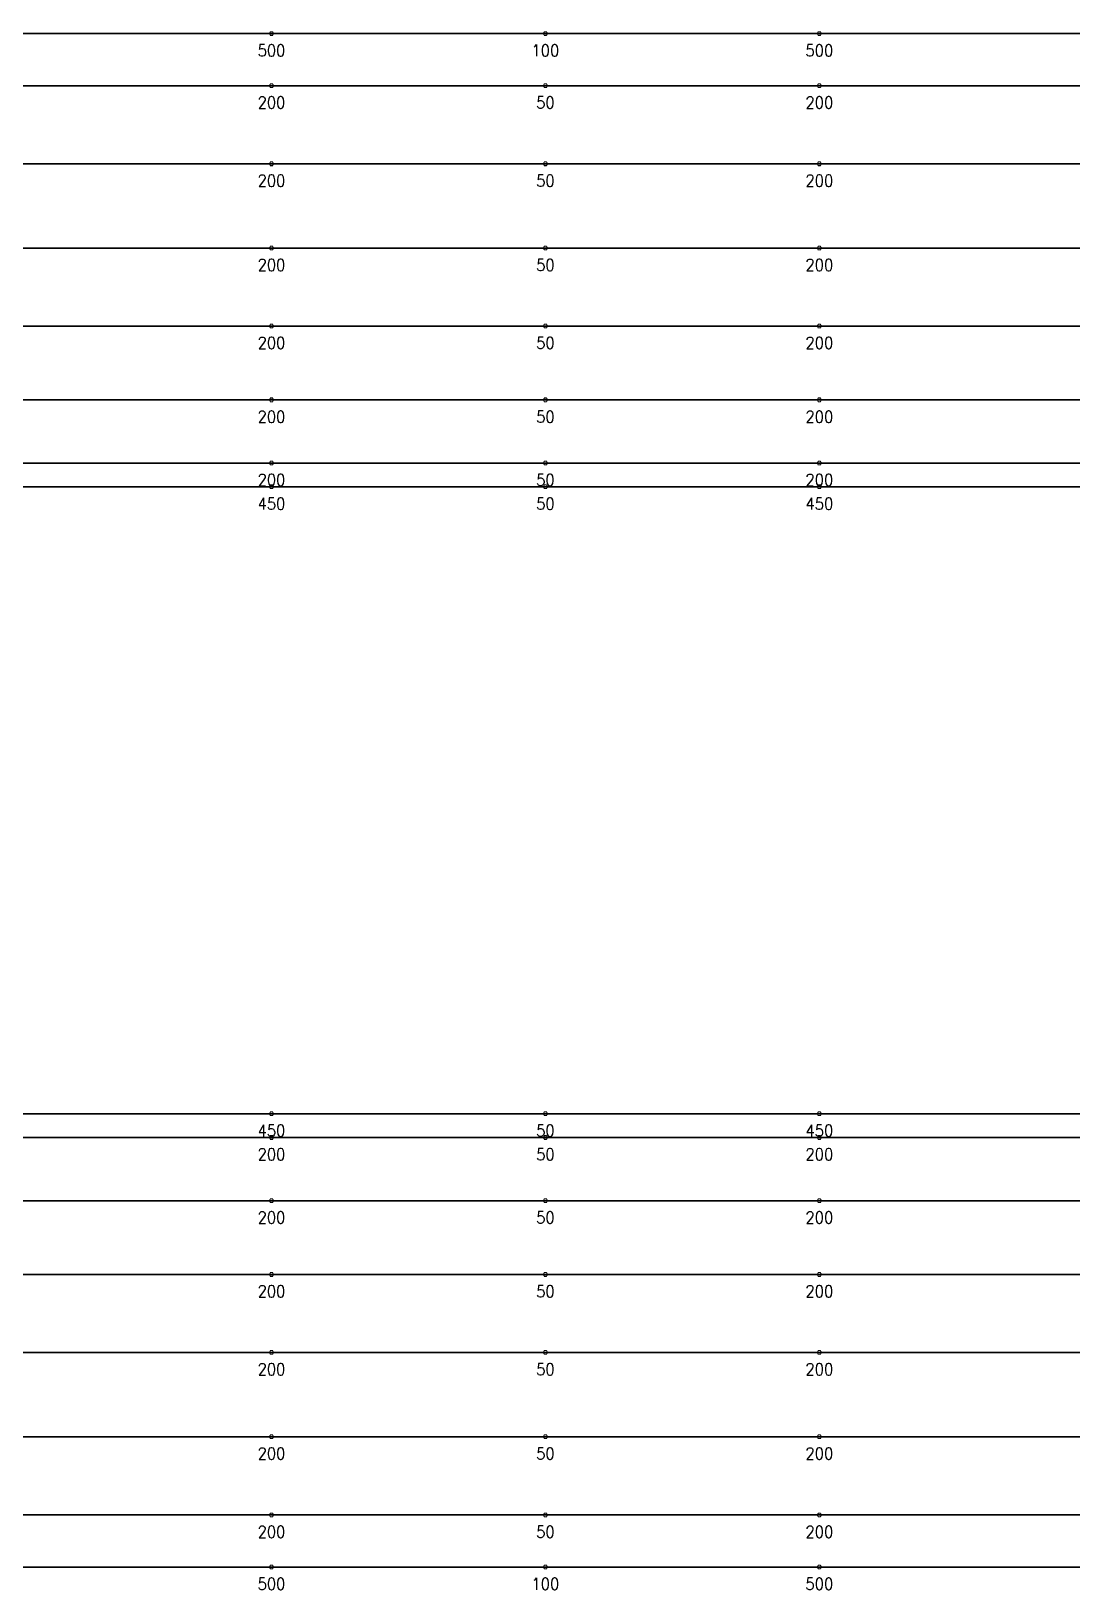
# Model space of a CAD drawing. Header units: millimetres. Extents: x 125183 to 591045, y -24154 to 44743.
# Drawn here: x 408888 to 428643, y 8715 to 38297 of the extents above; entities that cross this region are included whole.
import ezdxf

# ---------------------------------------------------------------- set-up
doc = ezdxf.new("R2010")
doc.units = ezdxf.units.MM
doc.layers.add('Current_plane_Column', color=7, linetype='Continuous', true_color=0x4b00ff)
doc.layers.add('NDC_S-TENDON', color=6, linetype='Continuous', lineweight=35)
doc.layers.add('NDC_S_ANNO', color=7, linetype='Continuous', lineweight=20)
doc.styles.get("Standard").update_dxf_attribs({"font": 'arial.ttf'})

# ---------------------------------------------------------------- blocks, each defined once
blk = doc.blocks.new('TDX')
at = {"layer": 'NDC_S-TENDON', "linetype": 'Continuous'}
for points, elevation in [([(30890, 28753, 20, 20, 0), (30870, 28787, 20, 20, 0), (30830, 28787, 20, 20, 0), (30810, 28753, 20, 20, 0), (30830, 28718, 20, 20, 0), (30870, 28718, 20, 20, 0)], 2900), ([(30890, 28753, 20, 20, 0), (30870, 28787, 20, 20, 0), (30830, 28787, 20, 20, 0), (30810, 28753, 20, 20, 0), (30830, 28718, 20, 20, 0), (30870, 28718, 20, 20, 0)], 2900), ([(30890, 28753, 20, 20, 0), (30870, 28787, 20, 20, 0), (30830, 28787, 20, 20, 0), (30810, 28753, 20, 20, 0), (30830, 28718, 20, 20, 0), (30870, 28718, 20, 20, 0)], 2900), ([(30890, 28753, 20, 20, 0), (30870, 28787, 20, 20, 0), (30830, 28787, 20, 20, 0), (30810, 28753, 20, 20, 0), (30830, 28718, 20, 20, 0), (30870, 28718, 20, 20, 0)], 2900), ([(36090, 28753, 20, 20, 0), (36070, 28787, 20, 20, 0), (36030, 28787, 20, 20, 0), (36010, 28753, 20, 20, 0), (36030, 28718, 20, 20, 0), (36070, 28718, 20, 20, 0)], 2500), ([(36090, 28753, 20, 20, 0), (36070, 28787, 20, 20, 0), (36030, 28787, 20, 20, 0), (36010, 28753, 20, 20, 0), (36030, 28718, 20, 20, 0), (36070, 28718, 20, 20, 0)], 2500), ([(41290, 28753, 20, 20, 0), (41270, 28787, 20, 20, 0), (41230, 28787, 20, 20, 0), (41210, 28753, 20, 20, 0), (41230, 28718, 20, 20, 0), (41270, 28718, 20, 20, 0)], 2900), ([(41290, 28753, 20, 20, 0), (41270, 28787, 20, 20, 0), (41230, 28787, 20, 20, 0), (41210, 28753, 20, 20, 0), (41230, 28718, 20, 20, 0), (41270, 28718, 20, 20, 0)], 2900), ([(41290, 28753, 20, 20, 0), (41270, 28787, 20, 20, 0), (41230, 28787, 20, 20, 0), (41210, 28753, 20, 20, 0), (41230, 28718, 20, 20, 0), (41270, 28718, 20, 20, 0)], 2900), ([(41290, 28753, 20, 20, 0), (41270, 28787, 20, 20, 0), (41230, 28787, 20, 20, 0), (41210, 28753, 20, 20, 0), (41230, 28718, 20, 20, 0), (41270, 28718, 20, 20, 0)], 2900), ([(30890, 27762, 20, 20, 0), (30870, 27797, 20, 20, 0), (30830, 27797, 20, 20, 0), (30810, 27762, 20, 20, 0), (30830, 27728, 20, 20, 0), (30870, 27728, 20, 20, 0)], 2950), ([(30890, 27762, 20, 20, 0), (30870, 27797, 20, 20, 0), (30830, 27797, 20, 20, 0), (30810, 27762, 20, 20, 0), (30830, 27728, 20, 20, 0), (30870, 27728, 20, 20, 0)], 2950), ([(30890, 27762, 20, 20, 0), (30870, 27797, 20, 20, 0), (30830, 27797, 20, 20, 0), (30810, 27762, 20, 20, 0), (30830, 27728, 20, 20, 0), (30870, 27728, 20, 20, 0)], 2950), ([(30890, 27762, 20, 20, 0), (30870, 27797, 20, 20, 0), (30830, 27797, 20, 20, 0), (30810, 27762, 20, 20, 0), (30830, 27728, 20, 20, 0), (30870, 27728, 20, 20, 0)], 2950), ([(36090, 27762, 20, 20, 0), (36070, 27797, 20, 20, 0), (36030, 27797, 20, 20, 0), (36010, 27762, 20, 20, 0), (36030, 27728, 20, 20, 0), (36070, 27728, 20, 20, 0)], 2800), ([(36090, 27762, 20, 20, 0), (36070, 27797, 20, 20, 0), (36030, 27797, 20, 20, 0), (36010, 27762, 20, 20, 0), (36030, 27728, 20, 20, 0), (36070, 27728, 20, 20, 0)], 2800), ([(41290, 27762, 20, 20, 0), (41270, 27797, 20, 20, 0), (41230, 27797, 20, 20, 0), (41210, 27762, 20, 20, 0), (41230, 27728, 20, 20, 0), (41270, 27728, 20, 20, 0)], 2950), ([(41290, 27762, 20, 20, 0), (41270, 27797, 20, 20, 0), (41230, 27797, 20, 20, 0), (41210, 27762, 20, 20, 0), (41230, 27728, 20, 20, 0), (41270, 27728, 20, 20, 0)], 2950), ([(41290, 27762, 20, 20, 0), (41270, 27797, 20, 20, 0), (41230, 27797, 20, 20, 0), (41210, 27762, 20, 20, 0), (41230, 27728, 20, 20, 0), (41270, 27728, 20, 20, 0)], 2950), ([(41290, 27762, 20, 20, 0), (41270, 27797, 20, 20, 0), (41230, 27797, 20, 20, 0), (41210, 27762, 20, 20, 0), (41230, 27728, 20, 20, 0), (41270, 27728, 20, 20, 0)], 2950), ([(30890, 26280, 20, 20, 0), (30870, 26315, 20, 20, 0), (30830, 26315, 20, 20, 0), (30810, 26280, 20, 20, 0), (30830, 26245, 20, 20, 0), (30870, 26245, 20, 20, 0)], 2950), ([(30890, 26280, 20, 20, 0), (30870, 26315, 20, 20, 0), (30830, 26315, 20, 20, 0), (30810, 26280, 20, 20, 0), (30830, 26245, 20, 20, 0), (30870, 26245, 20, 20, 0)], 2950), ([(30890, 26280, 20, 20, 0), (30870, 26315, 20, 20, 0), (30830, 26315, 20, 20, 0), (30810, 26280, 20, 20, 0), (30830, 26245, 20, 20, 0), (30870, 26245, 20, 20, 0)], 2950), ([(30890, 26280, 20, 20, 0), (30870, 26315, 20, 20, 0), (30830, 26315, 20, 20, 0), (30810, 26280, 20, 20, 0), (30830, 26245, 20, 20, 0), (30870, 26245, 20, 20, 0)], 2950), ([(36090, 26280, 20, 20, 0), (36070, 26315, 20, 20, 0), (36030, 26315, 20, 20, 0), (36010, 26280, 20, 20, 0), (36030, 26245, 20, 20, 0), (36070, 26245, 20, 20, 0)], 2800), ([(36090, 26280, 20, 20, 0), (36070, 26315, 20, 20, 0), (36030, 26315, 20, 20, 0), (36010, 26280, 20, 20, 0), (36030, 26245, 20, 20, 0), (36070, 26245, 20, 20, 0)], 2800), ([(41290, 26280, 20, 20, 0), (41270, 26315, 20, 20, 0), (41230, 26315, 20, 20, 0), (41210, 26280, 20, 20, 0), (41230, 26245, 20, 20, 0), (41270, 26245, 20, 20, 0)], 2950), ([(41290, 26280, 20, 20, 0), (41270, 26315, 20, 20, 0), (41230, 26315, 20, 20, 0), (41210, 26280, 20, 20, 0), (41230, 26245, 20, 20, 0), (41270, 26245, 20, 20, 0)], 2950), ([(41290, 26280, 20, 20, 0), (41270, 26315, 20, 20, 0), (41230, 26315, 20, 20, 0), (41210, 26280, 20, 20, 0), (41230, 26245, 20, 20, 0), (41270, 26245, 20, 20, 0)], 2950), ([(41290, 26280, 20, 20, 0), (41270, 26315, 20, 20, 0), (41230, 26315, 20, 20, 0), (41210, 26280, 20, 20, 0), (41230, 26245, 20, 20, 0), (41270, 26245, 20, 20, 0)], 2950), ([(30890, 24680, 20, 20, 0), (30870, 24715, 20, 20, 0), (30830, 24715, 20, 20, 0), (30810, 24680, 20, 20, 0), (30830, 24645, 20, 20, 0), (30870, 24645, 20, 20, 0)], 2950), ([(30890, 24680, 20, 20, 0), (30870, 24715, 20, 20, 0), (30830, 24715, 20, 20, 0), (30810, 24680, 20, 20, 0), (30830, 24645, 20, 20, 0), (30870, 24645, 20, 20, 0)], 2950), ([(30890, 24680, 20, 20, 0), (30870, 24715, 20, 20, 0), (30830, 24715, 20, 20, 0), (30810, 24680, 20, 20, 0), (30830, 24645, 20, 20, 0), (30870, 24645, 20, 20, 0)], 2950), ([(30890, 24680, 20, 20, 0), (30870, 24715, 20, 20, 0), (30830, 24715, 20, 20, 0), (30810, 24680, 20, 20, 0), (30830, 24645, 20, 20, 0), (30870, 24645, 20, 20, 0)], 2950), ([(36090, 24680, 20, 20, 0), (36070, 24715, 20, 20, 0), (36030, 24715, 20, 20, 0), (36010, 24680, 20, 20, 0), (36030, 24645, 20, 20, 0), (36070, 24645, 20, 20, 0)], 2800), ([(36090, 24680, 20, 20, 0), (36070, 24715, 20, 20, 0), (36030, 24715, 20, 20, 0), (36010, 24680, 20, 20, 0), (36030, 24645, 20, 20, 0), (36070, 24645, 20, 20, 0)], 2800), ([(41290, 24680, 20, 20, 0), (41270, 24715, 20, 20, 0), (41230, 24715, 20, 20, 0), (41210, 24680, 20, 20, 0), (41230, 24645, 20, 20, 0), (41270, 24645, 20, 20, 0)], 2950), ([(41290, 24680, 20, 20, 0), (41270, 24715, 20, 20, 0), (41230, 24715, 20, 20, 0), (41210, 24680, 20, 20, 0), (41230, 24645, 20, 20, 0), (41270, 24645, 20, 20, 0)], 2950), ([(41290, 24680, 20, 20, 0), (41270, 24715, 20, 20, 0), (41230, 24715, 20, 20, 0), (41210, 24680, 20, 20, 0), (41230, 24645, 20, 20, 0), (41270, 24645, 20, 20, 0)], 2950), ([(41290, 24680, 20, 20, 0), (41270, 24715, 20, 20, 0), (41230, 24715, 20, 20, 0), (41210, 24680, 20, 20, 0), (41230, 24645, 20, 20, 0), (41270, 24645, 20, 20, 0)], 2950), ([(30890, 23200, 20, 20, 0), (30870, 23235, 20, 20, 0), (30830, 23235, 20, 20, 0), (30810, 23200, 20, 20, 0), (30830, 23165, 20, 20, 0), (30870, 23165, 20, 20, 0)], 2950), ([(30890, 23200, 20, 20, 0), (30870, 23235, 20, 20, 0), (30830, 23235, 20, 20, 0), (30810, 23200, 20, 20, 0), (30830, 23165, 20, 20, 0), (30870, 23165, 20, 20, 0)], 2950), ([(30890, 23200, 20, 20, 0), (30870, 23235, 20, 20, 0), (30830, 23235, 20, 20, 0), (30810, 23200, 20, 20, 0), (30830, 23165, 20, 20, 0), (30870, 23165, 20, 20, 0)], 2950), ([(30890, 23200, 20, 20, 0), (30870, 23235, 20, 20, 0), (30830, 23235, 20, 20, 0), (30810, 23200, 20, 20, 0), (30830, 23165, 20, 20, 0), (30870, 23165, 20, 20, 0)], 2950), ([(36090, 23200, 20, 20, 0), (36070, 23235, 20, 20, 0), (36030, 23235, 20, 20, 0), (36010, 23200, 20, 20, 0), (36030, 23165, 20, 20, 0), (36070, 23165, 20, 20, 0)], 2800), ([(36090, 23200, 20, 20, 0), (36070, 23235, 20, 20, 0), (36030, 23235, 20, 20, 0), (36010, 23200, 20, 20, 0), (36030, 23165, 20, 20, 0), (36070, 23165, 20, 20, 0)], 2800), ([(41290, 23200, 20, 20, 0), (41270, 23235, 20, 20, 0), (41230, 23235, 20, 20, 0), (41210, 23200, 20, 20, 0), (41230, 23165, 20, 20, 0), (41270, 23165, 20, 20, 0)], 2950), ([(41290, 23200, 20, 20, 0), (41270, 23235, 20, 20, 0), (41230, 23235, 20, 20, 0), (41210, 23200, 20, 20, 0), (41230, 23165, 20, 20, 0), (41270, 23165, 20, 20, 0)], 2950), ([(41290, 23200, 20, 20, 0), (41270, 23235, 20, 20, 0), (41230, 23235, 20, 20, 0), (41210, 23200, 20, 20, 0), (41230, 23165, 20, 20, 0), (41270, 23165, 20, 20, 0)], 2950), ([(41290, 23200, 20, 20, 0), (41270, 23235, 20, 20, 0), (41230, 23235, 20, 20, 0), (41210, 23200, 20, 20, 0), (41230, 23165, 20, 20, 0), (41270, 23165, 20, 20, 0)], 2950), ([(30890, 21800, 20, 20, 0), (30870, 21835, 20, 20, 0), (30830, 21835, 20, 20, 0), (30810, 21800, 20, 20, 0), (30830, 21765, 20, 20, 0), (30870, 21765, 20, 20, 0)], 2950), ([(30890, 21800, 20, 20, 0), (30870, 21835, 20, 20, 0), (30830, 21835, 20, 20, 0), (30810, 21800, 20, 20, 0), (30830, 21765, 20, 20, 0), (30870, 21765, 20, 20, 0)], 2950), ([(30890, 21800, 20, 20, 0), (30870, 21835, 20, 20, 0), (30830, 21835, 20, 20, 0), (30810, 21800, 20, 20, 0), (30830, 21765, 20, 20, 0), (30870, 21765, 20, 20, 0)], 2950), ([(30890, 21800, 20, 20, 0), (30870, 21835, 20, 20, 0), (30830, 21835, 20, 20, 0), (30810, 21800, 20, 20, 0), (30830, 21765, 20, 20, 0), (30870, 21765, 20, 20, 0)], 2950), ([(36090, 21800, 20, 20, 0), (36070, 21835, 20, 20, 0), (36030, 21835, 20, 20, 0), (36010, 21800, 20, 20, 0), (36030, 21765, 20, 20, 0), (36070, 21765, 20, 20, 0)], 2800), ([(36090, 21800, 20, 20, 0), (36070, 21835, 20, 20, 0), (36030, 21835, 20, 20, 0), (36010, 21800, 20, 20, 0), (36030, 21765, 20, 20, 0), (36070, 21765, 20, 20, 0)], 2800), ([(41290, 21800, 20, 20, 0), (41270, 21835, 20, 20, 0), (41230, 21835, 20, 20, 0), (41210, 21800, 20, 20, 0), (41230, 21765, 20, 20, 0), (41270, 21765, 20, 20, 0)], 2950), ([(41290, 21800, 20, 20, 0), (41270, 21835, 20, 20, 0), (41230, 21835, 20, 20, 0), (41210, 21800, 20, 20, 0), (41230, 21765, 20, 20, 0), (41270, 21765, 20, 20, 0)], 2950), ([(41290, 21800, 20, 20, 0), (41270, 21835, 20, 20, 0), (41230, 21835, 20, 20, 0), (41210, 21800, 20, 20, 0), (41230, 21765, 20, 20, 0), (41270, 21765, 20, 20, 0)], 2950), ([(41290, 21800, 20, 20, 0), (41270, 21835, 20, 20, 0), (41230, 21835, 20, 20, 0), (41210, 21800, 20, 20, 0), (41230, 21765, 20, 20, 0), (41270, 21765, 20, 20, 0)], 2950), ([(30890, 20600, 20, 20, 0), (30870, 20635, 20, 20, 0), (30830, 20635, 20, 20, 0), (30810, 20600, 20, 20, 0), (30830, 20565, 20, 20, 0), (30870, 20565, 20, 20, 0)], 2950), ([(30890, 20600, 20, 20, 0), (30870, 20635, 20, 20, 0), (30830, 20635, 20, 20, 0), (30810, 20600, 20, 20, 0), (30830, 20565, 20, 20, 0), (30870, 20565, 20, 20, 0)], 2950), ([(30890, 20600, 20, 20, 0), (30870, 20635, 20, 20, 0), (30830, 20635, 20, 20, 0), (30810, 20600, 20, 20, 0), (30830, 20565, 20, 20, 0), (30870, 20565, 20, 20, 0)], 2950), ([(30890, 20600, 20, 20, 0), (30870, 20635, 20, 20, 0), (30830, 20635, 20, 20, 0), (30810, 20600, 20, 20, 0), (30830, 20565, 20, 20, 0), (30870, 20565, 20, 20, 0)], 2950), ([(36090, 20600, 20, 20, 0), (36070, 20635, 20, 20, 0), (36030, 20635, 20, 20, 0), (36010, 20600, 20, 20, 0), (36030, 20565, 20, 20, 0), (36070, 20565, 20, 20, 0)], 2800), ([(36090, 20600, 20, 20, 0), (36070, 20635, 20, 20, 0), (36030, 20635, 20, 20, 0), (36010, 20600, 20, 20, 0), (36030, 20565, 20, 20, 0), (36070, 20565, 20, 20, 0)], 2800), ([(41290, 20600, 20, 20, 0), (41270, 20635, 20, 20, 0), (41230, 20635, 20, 20, 0), (41210, 20600, 20, 20, 0), (41230, 20565, 20, 20, 0), (41270, 20565, 20, 20, 0)], 2950), ([(41290, 20600, 20, 20, 0), (41270, 20635, 20, 20, 0), (41230, 20635, 20, 20, 0), (41210, 20600, 20, 20, 0), (41230, 20565, 20, 20, 0), (41270, 20565, 20, 20, 0)], 2950), ([(41290, 20600, 20, 20, 0), (41270, 20635, 20, 20, 0), (41230, 20635, 20, 20, 0), (41210, 20600, 20, 20, 0), (41230, 20565, 20, 20, 0), (41270, 20565, 20, 20, 0)], 2950), ([(41290, 20600, 20, 20, 0), (41270, 20635, 20, 20, 0), (41230, 20635, 20, 20, 0), (41210, 20600, 20, 20, 0), (41230, 20565, 20, 20, 0), (41270, 20565, 20, 20, 0)], 2950), ([(30890, 20150, 20, 20, 0), (30870, 20185, 20, 20, 0), (30830, 20185, 20, 20, 0), (30810, 20150, 20, 20, 0), (30830, 20115, 20, 20, 0), (30870, 20115, 20, 20, 0)], 2950), ([(30890, 20150, 20, 20, 0), (30870, 20185, 20, 20, 0), (30830, 20185, 20, 20, 0), (30810, 20150, 20, 20, 0), (30830, 20115, 20, 20, 0), (30870, 20115, 20, 20, 0)], 2950), ([(30890, 20150, 20, 20, 0), (30870, 20185, 20, 20, 0), (30830, 20185, 20, 20, 0), (30810, 20150, 20, 20, 0), (30830, 20115, 20, 20, 0), (30870, 20115, 20, 20, 0)], 2950), ([(30890, 20150, 20, 20, 0), (30870, 20185, 20, 20, 0), (30830, 20185, 20, 20, 0), (30810, 20150, 20, 20, 0), (30830, 20115, 20, 20, 0), (30870, 20115, 20, 20, 0)], 2950), ([(36090, 20150, 20, 20, 0), (36070, 20185, 20, 20, 0), (36030, 20185, 20, 20, 0), (36010, 20150, 20, 20, 0), (36030, 20115, 20, 20, 0), (36070, 20115, 20, 20, 0)], 2550), ([(36090, 20150, 20, 20, 0), (36070, 20185, 20, 20, 0), (36030, 20185, 20, 20, 0), (36010, 20150, 20, 20, 0), (36030, 20115, 20, 20, 0), (36070, 20115, 20, 20, 0)], 2550), ([(41290, 20150, 20, 20, 0), (41270, 20185, 20, 20, 0), (41230, 20185, 20, 20, 0), (41210, 20150, 20, 20, 0), (41230, 20115, 20, 20, 0), (41270, 20115, 20, 20, 0)], 2950), ([(41290, 20150, 20, 20, 0), (41270, 20185, 20, 20, 0), (41230, 20185, 20, 20, 0), (41210, 20150, 20, 20, 0), (41230, 20115, 20, 20, 0), (41270, 20115, 20, 20, 0)], 2950), ([(41290, 20150, 20, 20, 0), (41270, 20185, 20, 20, 0), (41230, 20185, 20, 20, 0), (41210, 20150, 20, 20, 0), (41230, 20115, 20, 20, 0), (41270, 20115, 20, 20, 0)], 2950), ([(41290, 20150, 20, 20, 0), (41270, 20185, 20, 20, 0), (41230, 20185, 20, 20, 0), (41210, 20150, 20, 20, 0), (41230, 20115, 20, 20, 0), (41270, 20115, 20, 20, 0)], 2950), ([(30890, 8250, 20, 20, 0), (30870, 8285, 20, 20, 0), (30830, 8285, 20, 20, 0), (30810, 8250, 20, 20, 0), (30830, 8215, 20, 20, 0), (30870, 8215, 20, 20, 0)], 2950), ([(30890, 8250, 20, 20, 0), (30870, 8285, 20, 20, 0), (30830, 8285, 20, 20, 0), (30810, 8250, 20, 20, 0), (30830, 8215, 20, 20, 0), (30870, 8215, 20, 20, 0)], 2950), ([(30890, 8250, 20, 20, 0), (30870, 8285, 20, 20, 0), (30830, 8285, 20, 20, 0), (30810, 8250, 20, 20, 0), (30830, 8215, 20, 20, 0), (30870, 8215, 20, 20, 0)], 2950), ([(30890, 8250, 20, 20, 0), (30870, 8285, 20, 20, 0), (30830, 8285, 20, 20, 0), (30810, 8250, 20, 20, 0), (30830, 8215, 20, 20, 0), (30870, 8215, 20, 20, 0)], 2950), ([(36090, 8250, 20, 20, 0), (36070, 8285, 20, 20, 0), (36030, 8285, 20, 20, 0), (36010, 8250, 20, 20, 0), (36030, 8215, 20, 20, 0), (36070, 8215, 20, 20, 0)], 2550), ([(36090, 8250, 20, 20, 0), (36070, 8285, 20, 20, 0), (36030, 8285, 20, 20, 0), (36010, 8250, 20, 20, 0), (36030, 8215, 20, 20, 0), (36070, 8215, 20, 20, 0)], 2550), ([(41290, 8250, 20, 20, 0), (41270, 8285, 20, 20, 0), (41230, 8285, 20, 20, 0), (41210, 8250, 20, 20, 0), (41230, 8215, 20, 20, 0), (41270, 8215, 20, 20, 0)], 2950), ([(41290, 8250, 20, 20, 0), (41270, 8285, 20, 20, 0), (41230, 8285, 20, 20, 0), (41210, 8250, 20, 20, 0), (41230, 8215, 20, 20, 0), (41270, 8215, 20, 20, 0)], 2950), ([(41290, 8250, 20, 20, 0), (41270, 8285, 20, 20, 0), (41230, 8285, 20, 20, 0), (41210, 8250, 20, 20, 0), (41230, 8215, 20, 20, 0), (41270, 8215, 20, 20, 0)], 2950), ([(41290, 8250, 20, 20, 0), (41270, 8285, 20, 20, 0), (41230, 8285, 20, 20, 0), (41210, 8250, 20, 20, 0), (41230, 8215, 20, 20, 0), (41270, 8215, 20, 20, 0)], 2950), ([(30890, 7800, 20, 20, 0), (30870, 7834, 20, 20, 0), (30830, 7834, 20, 20, 0), (30810, 7800, 20, 20, 0), (30830, 7765, 20, 20, 0), (30870, 7765, 20, 20, 0)], 2950), ([(30890, 7800, 20, 20, 0), (30870, 7834, 20, 20, 0), (30830, 7834, 20, 20, 0), (30810, 7800, 20, 20, 0), (30830, 7765, 20, 20, 0), (30870, 7765, 20, 20, 0)], 2950), ([(30890, 7800, 20, 20, 0), (30870, 7834, 20, 20, 0), (30830, 7834, 20, 20, 0), (30810, 7800, 20, 20, 0), (30830, 7765, 20, 20, 0), (30870, 7765, 20, 20, 0)], 2950), ([(30890, 7800, 20, 20, 0), (30870, 7834, 20, 20, 0), (30830, 7834, 20, 20, 0), (30810, 7800, 20, 20, 0), (30830, 7765, 20, 20, 0), (30870, 7765, 20, 20, 0)], 2950), ([(36090, 7800, 20, 20, 0), (36070, 7834, 20, 20, 0), (36030, 7834, 20, 20, 0), (36010, 7800, 20, 20, 0), (36030, 7765, 20, 20, 0), (36070, 7765, 20, 20, 0)], 2800), ([(36090, 7800, 20, 20, 0), (36070, 7834, 20, 20, 0), (36030, 7834, 20, 20, 0), (36010, 7800, 20, 20, 0), (36030, 7765, 20, 20, 0), (36070, 7765, 20, 20, 0)], 2800), ([(41290, 7800, 20, 20, 0), (41270, 7834, 20, 20, 0), (41230, 7834, 20, 20, 0), (41210, 7800, 20, 20, 0), (41230, 7765, 20, 20, 0), (41270, 7765, 20, 20, 0)], 2950), ([(41290, 7800, 20, 20, 0), (41270, 7834, 20, 20, 0), (41230, 7834, 20, 20, 0), (41210, 7800, 20, 20, 0), (41230, 7765, 20, 20, 0), (41270, 7765, 20, 20, 0)], 2950), ([(41290, 7800, 20, 20, 0), (41270, 7834, 20, 20, 0), (41230, 7834, 20, 20, 0), (41210, 7800, 20, 20, 0), (41230, 7765, 20, 20, 0), (41270, 7765, 20, 20, 0)], 2950), ([(41290, 7800, 20, 20, 0), (41270, 7834, 20, 20, 0), (41230, 7834, 20, 20, 0), (41210, 7800, 20, 20, 0), (41230, 7765, 20, 20, 0), (41270, 7765, 20, 20, 0)], 2950), ([(30890, 6600, 20, 20, 0), (30870, 6635, 20, 20, 0), (30830, 6635, 20, 20, 0), (30810, 6600, 20, 20, 0), (30830, 6565, 20, 20, 0), (30870, 6565, 20, 20, 0)], 2950), ([(30890, 6600, 20, 20, 0), (30870, 6635, 20, 20, 0), (30830, 6635, 20, 20, 0), (30810, 6600, 20, 20, 0), (30830, 6565, 20, 20, 0), (30870, 6565, 20, 20, 0)], 2950), ([(30890, 6600, 20, 20, 0), (30870, 6635, 20, 20, 0), (30830, 6635, 20, 20, 0), (30810, 6600, 20, 20, 0), (30830, 6565, 20, 20, 0), (30870, 6565, 20, 20, 0)], 2950), ([(30890, 6600, 20, 20, 0), (30870, 6635, 20, 20, 0), (30830, 6635, 20, 20, 0), (30810, 6600, 20, 20, 0), (30830, 6565, 20, 20, 0), (30870, 6565, 20, 20, 0)], 2950), ([(36090, 6600, 20, 20, 0), (36070, 6635, 20, 20, 0), (36030, 6635, 20, 20, 0), (36010, 6600, 20, 20, 0), (36030, 6565, 20, 20, 0), (36070, 6565, 20, 20, 0)], 2800), ([(36090, 6600, 20, 20, 0), (36070, 6635, 20, 20, 0), (36030, 6635, 20, 20, 0), (36010, 6600, 20, 20, 0), (36030, 6565, 20, 20, 0), (36070, 6565, 20, 20, 0)], 2800), ([(41290, 6600, 20, 20, 0), (41270, 6635, 20, 20, 0), (41230, 6635, 20, 20, 0), (41210, 6600, 20, 20, 0), (41230, 6565, 20, 20, 0), (41270, 6565, 20, 20, 0)], 2950), ([(41290, 6600, 20, 20, 0), (41270, 6635, 20, 20, 0), (41230, 6635, 20, 20, 0), (41210, 6600, 20, 20, 0), (41230, 6565, 20, 20, 0), (41270, 6565, 20, 20, 0)], 2950), ([(41290, 6600, 20, 20, 0), (41270, 6635, 20, 20, 0), (41230, 6635, 20, 20, 0), (41210, 6600, 20, 20, 0), (41230, 6565, 20, 20, 0), (41270, 6565, 20, 20, 0)], 2950), ([(41290, 6600, 20, 20, 0), (41270, 6635, 20, 20, 0), (41230, 6635, 20, 20, 0), (41210, 6600, 20, 20, 0), (41230, 6565, 20, 20, 0), (41270, 6565, 20, 20, 0)], 2950), ([(30890, 5200, 20, 20, 0), (30870, 5235, 20, 20, 0), (30830, 5235, 20, 20, 0), (30810, 5200, 20, 20, 0), (30830, 5165, 20, 20, 0), (30870, 5165, 20, 20, 0)], 2950), ([(30890, 5200, 20, 20, 0), (30870, 5235, 20, 20, 0), (30830, 5235, 20, 20, 0), (30810, 5200, 20, 20, 0), (30830, 5165, 20, 20, 0), (30870, 5165, 20, 20, 0)], 2950), ([(30890, 5200, 20, 20, 0), (30870, 5235, 20, 20, 0), (30830, 5235, 20, 20, 0), (30810, 5200, 20, 20, 0), (30830, 5165, 20, 20, 0), (30870, 5165, 20, 20, 0)], 2950), ([(30890, 5200, 20, 20, 0), (30870, 5235, 20, 20, 0), (30830, 5235, 20, 20, 0), (30810, 5200, 20, 20, 0), (30830, 5165, 20, 20, 0), (30870, 5165, 20, 20, 0)], 2950), ([(36090, 5200, 20, 20, 0), (36070, 5235, 20, 20, 0), (36030, 5235, 20, 20, 0), (36010, 5200, 20, 20, 0), (36030, 5165, 20, 20, 0), (36070, 5165, 20, 20, 0)], 2800), ([(36090, 5200, 20, 20, 0), (36070, 5235, 20, 20, 0), (36030, 5235, 20, 20, 0), (36010, 5200, 20, 20, 0), (36030, 5165, 20, 20, 0), (36070, 5165, 20, 20, 0)], 2800), ([(41290, 5200, 20, 20, 0), (41270, 5235, 20, 20, 0), (41230, 5235, 20, 20, 0), (41210, 5200, 20, 20, 0), (41230, 5165, 20, 20, 0), (41270, 5165, 20, 20, 0)], 2950), ([(41290, 5200, 20, 20, 0), (41270, 5235, 20, 20, 0), (41230, 5235, 20, 20, 0), (41210, 5200, 20, 20, 0), (41230, 5165, 20, 20, 0), (41270, 5165, 20, 20, 0)], 2950), ([(41290, 5200, 20, 20, 0), (41270, 5235, 20, 20, 0), (41230, 5235, 20, 20, 0), (41210, 5200, 20, 20, 0), (41230, 5165, 20, 20, 0), (41270, 5165, 20, 20, 0)], 2950), ([(41290, 5200, 20, 20, 0), (41270, 5235, 20, 20, 0), (41230, 5235, 20, 20, 0), (41210, 5200, 20, 20, 0), (41230, 5165, 20, 20, 0), (41270, 5165, 20, 20, 0)], 2950), ([(30890, 3720, 20, 20, 0), (30870, 3755, 20, 20, 0), (30830, 3755, 20, 20, 0), (30810, 3720, 20, 20, 0), (30830, 3685, 20, 20, 0), (30870, 3685, 20, 20, 0)], 2950), ([(30890, 3720, 20, 20, 0), (30870, 3755, 20, 20, 0), (30830, 3755, 20, 20, 0), (30810, 3720, 20, 20, 0), (30830, 3685, 20, 20, 0), (30870, 3685, 20, 20, 0)], 2950), ([(30890, 3720, 20, 20, 0), (30870, 3755, 20, 20, 0), (30830, 3755, 20, 20, 0), (30810, 3720, 20, 20, 0), (30830, 3685, 20, 20, 0), (30870, 3685, 20, 20, 0)], 2950), ([(30890, 3720, 20, 20, 0), (30870, 3755, 20, 20, 0), (30830, 3755, 20, 20, 0), (30810, 3720, 20, 20, 0), (30830, 3685, 20, 20, 0), (30870, 3685, 20, 20, 0)], 2950), ([(36090, 3720, 20, 20, 0), (36070, 3755, 20, 20, 0), (36030, 3755, 20, 20, 0), (36010, 3720, 20, 20, 0), (36030, 3685, 20, 20, 0), (36070, 3685, 20, 20, 0)], 2800), ([(36090, 3720, 20, 20, 0), (36070, 3755, 20, 20, 0), (36030, 3755, 20, 20, 0), (36010, 3720, 20, 20, 0), (36030, 3685, 20, 20, 0), (36070, 3685, 20, 20, 0)], 2800), ([(41290, 3720, 20, 20, 0), (41270, 3755, 20, 20, 0), (41230, 3755, 20, 20, 0), (41210, 3720, 20, 20, 0), (41230, 3685, 20, 20, 0), (41270, 3685, 20, 20, 0)], 2950), ([(41290, 3720, 20, 20, 0), (41270, 3755, 20, 20, 0), (41230, 3755, 20, 20, 0), (41210, 3720, 20, 20, 0), (41230, 3685, 20, 20, 0), (41270, 3685, 20, 20, 0)], 2950), ([(41290, 3720, 20, 20, 0), (41270, 3755, 20, 20, 0), (41230, 3755, 20, 20, 0), (41210, 3720, 20, 20, 0), (41230, 3685, 20, 20, 0), (41270, 3685, 20, 20, 0)], 2950), ([(41290, 3720, 20, 20, 0), (41270, 3755, 20, 20, 0), (41230, 3755, 20, 20, 0), (41210, 3720, 20, 20, 0), (41230, 3685, 20, 20, 0), (41270, 3685, 20, 20, 0)], 2950), ([(30890, 2120, 20, 20, 0), (30870, 2155, 20, 20, 0), (30830, 2155, 20, 20, 0), (30810, 2120, 20, 20, 0), (30830, 2085, 20, 20, 0), (30870, 2085, 20, 20, 0)], 2950), ([(30890, 2120, 20, 20, 0), (30870, 2155, 20, 20, 0), (30830, 2155, 20, 20, 0), (30810, 2120, 20, 20, 0), (30830, 2085, 20, 20, 0), (30870, 2085, 20, 20, 0)], 2950), ([(30890, 2120, 20, 20, 0), (30870, 2155, 20, 20, 0), (30830, 2155, 20, 20, 0), (30810, 2120, 20, 20, 0), (30830, 2085, 20, 20, 0), (30870, 2085, 20, 20, 0)], 2950), ([(30890, 2120, 20, 20, 0), (30870, 2155, 20, 20, 0), (30830, 2155, 20, 20, 0), (30810, 2120, 20, 20, 0), (30830, 2085, 20, 20, 0), (30870, 2085, 20, 20, 0)], 2950), ([(36090, 2120, 20, 20, 0), (36070, 2155, 20, 20, 0), (36030, 2155, 20, 20, 0), (36010, 2120, 20, 20, 0), (36030, 2085, 20, 20, 0), (36070, 2085, 20, 20, 0)], 2800), ([(36090, 2120, 20, 20, 0), (36070, 2155, 20, 20, 0), (36030, 2155, 20, 20, 0), (36010, 2120, 20, 20, 0), (36030, 2085, 20, 20, 0), (36070, 2085, 20, 20, 0)], 2800), ([(41290, 2120, 20, 20, 0), (41270, 2155, 20, 20, 0), (41230, 2155, 20, 20, 0), (41210, 2120, 20, 20, 0), (41230, 2085, 20, 20, 0), (41270, 2085, 20, 20, 0)], 2950), ([(41290, 2120, 20, 20, 0), (41270, 2155, 20, 20, 0), (41230, 2155, 20, 20, 0), (41210, 2120, 20, 20, 0), (41230, 2085, 20, 20, 0), (41270, 2085, 20, 20, 0)], 2950), ([(41290, 2120, 20, 20, 0), (41270, 2155, 20, 20, 0), (41230, 2155, 20, 20, 0), (41210, 2120, 20, 20, 0), (41230, 2085, 20, 20, 0), (41270, 2085, 20, 20, 0)], 2950), ([(41290, 2120, 20, 20, 0), (41270, 2155, 20, 20, 0), (41230, 2155, 20, 20, 0), (41210, 2120, 20, 20, 0), (41230, 2085, 20, 20, 0), (41270, 2085, 20, 20, 0)], 2950), ([(30890, 635, 20, 20, 0), (30870, 670, 20, 20, 0), (30830, 670, 20, 20, 0), (30810, 635, 20, 20, 0), (30830, 601, 20, 20, 0), (30870, 601, 20, 20, 0)], 2950), ([(30890, 635, 20, 20, 0), (30870, 670, 20, 20, 0), (30830, 670, 20, 20, 0), (30810, 635, 20, 20, 0), (30830, 601, 20, 20, 0), (30870, 601, 20, 20, 0)], 2950), ([(30890, 635, 20, 20, 0), (30870, 670, 20, 20, 0), (30830, 670, 20, 20, 0), (30810, 635, 20, 20, 0), (30830, 601, 20, 20, 0), (30870, 601, 20, 20, 0)], 2950), ([(30890, 635, 20, 20, 0), (30870, 670, 20, 20, 0), (30830, 670, 20, 20, 0), (30810, 635, 20, 20, 0), (30830, 601, 20, 20, 0), (30870, 601, 20, 20, 0)], 2950), ([(36090, 635, 20, 20, 0), (36070, 670, 20, 20, 0), (36030, 670, 20, 20, 0), (36010, 635, 20, 20, 0), (36030, 601, 20, 20, 0), (36070, 601, 20, 20, 0)], 2800), ([(36090, 635, 20, 20, 0), (36070, 670, 20, 20, 0), (36030, 670, 20, 20, 0), (36010, 635, 20, 20, 0), (36030, 601, 20, 20, 0), (36070, 601, 20, 20, 0)], 2800), ([(41290, 635, 20, 20, 0), (41270, 670, 20, 20, 0), (41230, 670, 20, 20, 0), (41210, 635, 20, 20, 0), (41230, 601, 20, 20, 0), (41270, 601, 20, 20, 0)], 2950), ([(41290, 635, 20, 20, 0), (41270, 670, 20, 20, 0), (41230, 670, 20, 20, 0), (41210, 635, 20, 20, 0), (41230, 601, 20, 20, 0), (41270, 601, 20, 20, 0)], 2950), ([(41290, 635, 20, 20, 0), (41270, 670, 20, 20, 0), (41230, 670, 20, 20, 0), (41210, 635, 20, 20, 0), (41230, 601, 20, 20, 0), (41270, 601, 20, 20, 0)], 2950), ([(41290, 635, 20, 20, 0), (41270, 670, 20, 20, 0), (41230, 670, 20, 20, 0), (41210, 635, 20, 20, 0), (41230, 601, 20, 20, 0), (41270, 601, 20, 20, 0)], 2950), ([(30890, -353, 20, 20, 0), (30870, -318, 20, 20, 0), (30830, -318, 20, 20, 0), (30810, -353, 20, 20, 0), (30830, -387, 20, 20, 0), (30870, -387, 20, 20, 0)], 2900), ([(30890, -353, 20, 20, 0), (30870, -318, 20, 20, 0), (30830, -318, 20, 20, 0), (30810, -353, 20, 20, 0), (30830, -387, 20, 20, 0), (30870, -387, 20, 20, 0)], 2900), ([(30890, -353, 20, 20, 0), (30870, -318, 20, 20, 0), (30830, -318, 20, 20, 0), (30810, -353, 20, 20, 0), (30830, -387, 20, 20, 0), (30870, -387, 20, 20, 0)], 2900), ([(30890, -353, 20, 20, 0), (30870, -318, 20, 20, 0), (30830, -318, 20, 20, 0), (30810, -353, 20, 20, 0), (30830, -387, 20, 20, 0), (30870, -387, 20, 20, 0)], 2900), ([(36090, -353, 20, 20, 0), (36070, -318, 20, 20, 0), (36030, -318, 20, 20, 0), (36010, -353, 20, 20, 0), (36030, -387, 20, 20, 0), (36070, -387, 20, 20, 0)], 2500), ([(36090, -353, 20, 20, 0), (36070, -318, 20, 20, 0), (36030, -318, 20, 20, 0), (36010, -353, 20, 20, 0), (36030, -387, 20, 20, 0), (36070, -387, 20, 20, 0)], 2500), ([(41290, -353, 20, 20, 0), (41270, -318, 20, 20, 0), (41230, -318, 20, 20, 0), (41210, -353, 20, 20, 0), (41230, -387, 20, 20, 0), (41270, -387, 20, 20, 0)], 2900), ([(41290, -353, 20, 20, 0), (41270, -318, 20, 20, 0), (41230, -318, 20, 20, 0), (41210, -353, 20, 20, 0), (41230, -387, 20, 20, 0), (41270, -387, 20, 20, 0)], 2900), ([(41290, -353, 20, 20, 0), (41270, -318, 20, 20, 0), (41230, -318, 20, 20, 0), (41210, -353, 20, 20, 0), (41230, -387, 20, 20, 0), (41270, -387, 20, 20, 0)], 2900), ([(41290, -353, 20, 20, 0), (41270, -318, 20, 20, 0), (41230, -318, 20, 20, 0), (41210, -353, 20, 20, 0), (41230, -387, 20, 20, 0), (41270, -387, 20, 20, 0)], 2900)]:
    blk.add_lwpolyline(points, format="xyseb", close=True, dxfattribs=dict(at, elevation=elevation))
for points in [[(20450, 28753, 2900), (21143, 28753, 2882), (21837, 28753, 2829), (22530, 28753, 2740), (23570, 28753, 2607), (24610, 28753, 2527), (25650, 28753, 2500), (26690, 28753, 2527), (27730, 28753, 2607), (28770, 28753, 2740), (29463, 28753, 2829), (30157, 28753, 2882), (30850, 28753, 2900)], [(30850, 28753, 2900), (31543, 28753, 2882), (32237, 28753, 2829), (32930, 28753, 2740), (33710, 28753, 2635), (34490, 28753, 2560), (35270, 28753, 2515), (36050, 28753, 2500), (36830, 28753, 2515), (37610, 28753, 2560), (38390, 28753, 2635), (39170, 28753, 2740), (39863, 28753, 2829), (40557, 28753, 2882), (41250, 28753, 2900)], [(41250, 28753, 2900), (41943, 28753, 2882), (42637, 28752, 2829), (43330, 28752, 2740), (44370, 28752, 2607), (45410, 28752, 2527), (46450, 28751, 2500), (47490, 28751, 2527), (48530, 28751, 2607), (49570, 28751, 2740), (50263, 28750, 2829), (50957, 28750, 2882), (51650, 28750, 2900)], [(20450, 27762, 2950), (21143, 27762, 2943), (21837, 27762, 2923), (22530, 27762, 2890), (23570, 27762, 2840), (24610, 27762, 2810), (25650, 27762, 2800), (26690, 27762, 2810), (27730, 27762, 2840), (28770, 27762, 2890), (29463, 27762, 2923), (30157, 27762, 2943), (30850, 27762, 2950)], [(30850, 27762, 2950), (31543, 27762, 2943), (32237, 27762, 2923), (32930, 27762, 2890), (33710, 27762, 2851), (34490, 27762, 2822), (35270, 27762, 2806), (36050, 27762, 2800), (36830, 27762, 2806), (37610, 27762, 2822), (38390, 27762, 2851), (39170, 27762, 2890), (39863, 27762, 2923), (40557, 27762, 2943), (41250, 27762, 2950)], [(41250, 27762, 2950), (41943, 27762, 2943), (42637, 27762, 2923), (43330, 27762, 2890), (44370, 27761, 2840), (45410, 27761, 2810), (46450, 27761, 2800), (47490, 27761, 2810), (48530, 27760, 2840), (49570, 27760, 2890), (50263, 27760, 2923), (50957, 27760, 2943), (51650, 27760, 2950)], [(20450, 26280, 2950), (21143, 26280, 2943), (21837, 26280, 2923), (22530, 26280, 2890), (23570, 26280, 2840), (24610, 26280, 2810), (25650, 26280, 2800), (26690, 26280, 2810), (27730, 26280, 2840), (28770, 26280, 2890), (29463, 26280, 2923), (30157, 26280, 2943), (30850, 26280, 2950)], [(30850, 26280, 2950), (31543, 26280, 2943), (32237, 26280, 2923), (32930, 26280, 2890), (33710, 26280, 2851), (34490, 26280, 2822), (35270, 26280, 2806), (36050, 26280, 2800), (36830, 26280, 2806), (37610, 26280, 2822), (38390, 26280, 2851), (39170, 26280, 2890), (39863, 26280, 2923), (40557, 26280, 2943), (41250, 26280, 2950)], [(41250, 26280, 2950), (41943, 26280, 2943), (42637, 26280, 2923), (43330, 26280, 2890), (44110, 26280, 2851), (44890, 26280, 2822), (45670, 26280, 2806), (46450, 26280, 2800), (47230, 26280, 2806), (48010, 26280, 2822), (48790, 26280, 2851), (49570, 26280, 2890), (50263, 26280, 2923), (50957, 26280, 2943), (51650, 26280, 2950)], [(20450, 24680, 2950), (21143, 24680, 2943), (21837, 24680, 2923), (22530, 24680, 2890), (23570, 24680, 2840), (24610, 24680, 2810), (25650, 24680, 2800), (26690, 24680, 2810), (27730, 24680, 2840), (28770, 24680, 2890), (29463, 24680, 2923), (30157, 24680, 2943), (30850, 24680, 2950)], [(30850, 24680, 2950), (31543, 24680, 2943), (32237, 24680, 2923), (32930, 24680, 2890), (33710, 24680, 2851), (34490, 24680, 2822), (35270, 24680, 2806), (36050, 24680, 2800), (36830, 24680, 2806), (37610, 24680, 2822), (38390, 24680, 2851), (39170, 24680, 2890), (39863, 24680, 2923), (40557, 24680, 2943), (41250, 24680, 2950)], [(41250, 24680, 2950), (41943, 24680, 2943), (42637, 24680, 2923), (43330, 24680, 2890), (44110, 24680, 2851), (44890, 24680, 2822), (45670, 24680, 2806), (46450, 24680, 2800), (47230, 24680, 2806), (48010, 24680, 2822), (48790, 24680, 2851), (49570, 24680, 2890), (50263, 24680, 2923), (50957, 24680, 2943), (51650, 24680, 2950)], [(20450, 23200, 2950), (21143, 23200, 2943), (21837, 23200, 2923), (22530, 23200, 2890), (23570, 23200, 2840), (24610, 23200, 2810), (25650, 23200, 2800), (26690, 23200, 2810), (27730, 23200, 2840), (28770, 23200, 2890), (29463, 23200, 2923), (30157, 23200, 2943), (30850, 23200, 2950)], [(30850, 23200, 2950), (31543, 23200, 2943), (32237, 23200, 2923), (32930, 23200, 2890), (33710, 23200, 2851), (34490, 23200, 2822), (35270, 23200, 2806), (36050, 23200, 2800), (36830, 23200, 2806), (37610, 23200, 2822), (38390, 23200, 2851), (39170, 23200, 2890), (39863, 23200, 2923), (40557, 23200, 2943), (41250, 23200, 2950)], [(41250, 23200, 2950), (41943, 23200, 2943), (42637, 23200, 2923), (43330, 23200, 2890), (44110, 23200, 2851), (44890, 23200, 2822), (45670, 23200, 2806), (46450, 23200, 2800), (47230, 23200, 2806), (48010, 23200, 2822), (48790, 23200, 2851), (49570, 23200, 2890), (50263, 23200, 2923), (50957, 23200, 2943), (51650, 23200, 2950)], [(20450, 21800, 2950), (21143, 21800, 2943), (21837, 21800, 2923), (22530, 21800, 2890), (23570, 21800, 2840), (24610, 21800, 2810), (25650, 21800, 2800), (26690, 21800, 2810), (27730, 21800, 2840), (28770, 21800, 2890), (29463, 21800, 2923), (30157, 21800, 2943), (30850, 21800, 2950)], [(30850, 21800, 2950), (31543, 21800, 2943), (32237, 21800, 2923), (32930, 21800, 2890), (33710, 21800, 2851), (34490, 21800, 2822), (35270, 21800, 2806), (36050, 21800, 2800), (36830, 21800, 2806), (37610, 21800, 2822), (38390, 21800, 2851), (39170, 21800, 2890), (39863, 21800, 2923), (40557, 21800, 2943), (41250, 21800, 2950)], [(41250, 21800, 2950), (41943, 21800, 2943), (42637, 21800, 2923), (43330, 21800, 2890), (44110, 21800, 2851), (44890, 21800, 2822), (45670, 21800, 2806), (46450, 21800, 2800), (47230, 21800, 2806), (48010, 21800, 2822), (48790, 21800, 2851), (49570, 21800, 2890), (50263, 21800, 2923), (50957, 21800, 2943), (51650, 21800, 2950)], [(20450, 20600, 2950), (21143, 20600, 2943), (21837, 20600, 2923), (22530, 20600, 2890), (23570, 20600, 2840), (24610, 20600, 2810), (25650, 20600, 2800), (26690, 20600, 2810), (27730, 20600, 2840), (28770, 20600, 2890), (29463, 20600, 2923), (30157, 20600, 2943), (30850, 20600, 2950)], [(30850, 20600, 2950), (31543, 20600, 2943), (32237, 20600, 2923), (32930, 20600, 2890), (33710, 20600, 2851), (34490, 20600, 2822), (35270, 20600, 2806), (36050, 20600, 2800), (36830, 20600, 2806), (37610, 20600, 2822), (38390, 20600, 2851), (39170, 20600, 2890), (39863, 20600, 2923), (40557, 20600, 2943), (41250, 20600, 2950)], [(41250, 20600, 2950), (41943, 20600, 2943), (42637, 20600, 2923), (43330, 20600, 2890), (44110, 20600, 2851), (44890, 20600, 2822), (45670, 20600, 2806), (46450, 20600, 2800), (47230, 20600, 2806), (48010, 20600, 2822), (48790, 20600, 2851), (49570, 20600, 2890), (50263, 20600, 2923), (50957, 20600, 2943), (51650, 20600, 2950)], [(20450, 20150, 2950), (21143, 20150, 2932), (21837, 20150, 2879), (22530, 20150, 2790), (23570, 20150, 2657), (24610, 20150, 2577), (25650, 20150, 2550), (26690, 20150, 2577), (27730, 20150, 2657), (28770, 20150, 2790), (29463, 20150, 2879), (30157, 20150, 2932), (30850, 20150, 2950)], [(30850, 20150, 2950), (31543, 20150, 2932), (32237, 20150, 2879), (32930, 20150, 2790), (33710, 20150, 2685), (34490, 20150, 2610), (35270, 20150, 2565), (36050, 20150, 2550), (36830, 20150, 2565), (37610, 20150, 2610), (38390, 20150, 2685), (39170, 20150, 2790), (39863, 20150, 2879), (40557, 20150, 2932), (41250, 20150, 2950)], [(41250, 20150, 2950), (41943, 20150, 2932), (42637, 20150, 2879), (43330, 20150, 2790), (44110, 20150, 2685), (44890, 20150, 2610), (45670, 20150, 2565), (46450, 20150, 2550), (47230, 20150, 2565), (48010, 20150, 2610), (48790, 20150, 2685), (49570, 20150, 2790), (50263, 20150, 2879), (50957, 20150, 2932), (51650, 20150, 2950)], [(20450, 8250, 2950), (21143, 8250, 2932), (21837, 8250, 2879), (22530, 8250, 2790), (23570, 8250, 2657), (24610, 8250, 2577), (25650, 8250, 2550), (26690, 8250, 2577), (27730, 8250, 2657), (28770, 8250, 2790), (29463, 8250, 2879), (30157, 8250, 2932), (30850, 8250, 2950)], [(30850, 8250, 2950), (31543, 8250, 2932), (32237, 8250, 2879), (32930, 8250, 2790), (33710, 8250, 2685), (34490, 8250, 2610), (35270, 8250, 2565), (36050, 8250, 2550), (36830, 8250, 2565), (37610, 8250, 2610), (38390, 8250, 2685), (39170, 8250, 2790), (39863, 8250, 2879), (40557, 8250, 2932), (41250, 8250, 2950)], [(41250, 8250, 2950), (41943, 8250, 2932), (42637, 8250, 2879), (43330, 8250, 2790), (44110, 8250, 2685), (44890, 8250, 2610), (45670, 8250, 2565), (46450, 8250, 2550), (47230, 8250, 2565), (48010, 8250, 2610), (48790, 8250, 2685), (49570, 8250, 2790), (50263, 8250, 2879), (50957, 8250, 2932), (51650, 8250, 2950)], [(20450, 7800, 2950), (21143, 7800, 2943), (21837, 7800, 2923), (22530, 7800, 2890), (23570, 7800, 2840), (24610, 7800, 2810), (25650, 7800, 2800), (26690, 7800, 2810), (27730, 7800, 2840), (28770, 7800, 2890), (29463, 7800, 2923), (30157, 7800, 2943), (30850, 7800, 2950)], [(30850, 7800, 2950), (31543, 7800, 2943), (32237, 7800, 2923), (32930, 7800, 2890), (33710, 7800, 2851), (34490, 7800, 2822), (35270, 7800, 2806), (36050, 7800, 2800), (36830, 7800, 2806), (37610, 7800, 2822), (38390, 7800, 2851), (39170, 7800, 2890), (39863, 7800, 2923), (40557, 7800, 2943), (41250, 7800, 2950)], [(41250, 7800, 2950), (41943, 7800, 2943), (42637, 7800, 2923), (43330, 7800, 2890), (44110, 7800, 2851), (44890, 7800, 2822), (45670, 7800, 2806), (46450, 7800, 2800), (47230, 7800, 2806), (48010, 7800, 2822), (48790, 7800, 2851), (49570, 7800, 2890), (50263, 7800, 2923), (50957, 7800, 2943), (61300, 7800, 438)], [(20450, 6600, 2950), (21143, 6600, 2943), (21837, 6600, 2923), (22530, 6600, 2890), (23570, 6600, 2840), (24610, 6600, 2810), (25650, 6600, 2800), (26690, 6600, 2810), (27730, 6600, 2840), (28770, 6600, 2890), (29463, 6600, 2923), (30157, 6600, 2943), (30850, 6600, 2950)], [(30850, 6600, 2950), (31543, 6600, 2943), (32237, 6600, 2923), (32930, 6600, 2890), (33710, 6600, 2851), (34490, 6600, 2822), (35270, 6600, 2806), (36050, 6600, 2800), (36830, 6600, 2806), (37610, 6600, 2822), (38390, 6600, 2851), (39170, 6600, 2890), (39863, 6600, 2923), (40557, 6600, 2943), (41250, 6600, 2950)], [(41250, 6600, 2950), (41943, 6600, 2943), (42637, 6600, 2923), (43330, 6600, 2890), (44110, 6600, 2851), (44890, 6600, 2822), (45670, 6600, 2806), (46450, 6600, 2800), (47230, 6600, 2806), (48010, 6600, 2822), (48790, 6600, 2851), (49570, 6600, 2890), (50263, 6600, 2923), (50957, 6600, 2943), (54600, 6600, 0)], [(20450, 5200, 2950), (21143, 5200, 2943), (21837, 5200, 2923), (22530, 5200, 2890), (23570, 5200, 2840), (24610, 5200, 2810), (25650, 5200, 2800), (26690, 5200, 2810), (27730, 5200, 2840), (28770, 5200, 2890), (29463, 5200, 2923), (30157, 5200, 2943), (30850, 5200, 2950)], [(30850, 5200, 2950), (31543, 5200, 2943), (32237, 5200, 2923), (32930, 5200, 2890), (33710, 5200, 2851), (34490, 5200, 2822), (35270, 5200, 2806), (36050, 5200, 2800), (36830, 5200, 2806), (37610, 5200, 2822), (38390, 5200, 2851), (39170, 5200, 2890), (39863, 5200, 2923), (40557, 5200, 2943), (41250, 5200, 2950)], [(41250, 5200, 2950), (41943, 5200, 2943), (42637, 5200, 2923), (43330, 5200, 2890), (44110, 5200, 2851), (44890, 5200, 2822), (45670, 5200, 2806), (46450, 5200, 2800), (47230, 5200, 2806), (48010, 5200, 2822), (48790, 5200, 2851), (49570, 5200, 2890), (50263, 5200, 2923), (50957, 5200, 2943), (54600, 5200, 0)], [(20450, 3720, 2950), (21143, 3720, 2943), (21837, 3720, 2923), (22530, 3720, 2890), (23570, 3720, 2840), (24610, 3720, 2810), (25650, 3720, 2800), (26690, 3720, 2810), (27730, 3720, 2840), (28770, 3720, 2890), (29463, 3720, 2923), (30157, 3720, 2943), (30850, 3720, 2950)], [(30850, 3720, 2950), (31543, 3720, 2943), (32237, 3720, 2923), (32930, 3720, 2890), (33710, 3720, 2851), (34490, 3720, 2822), (35270, 3720, 2806), (36050, 3720, 2800), (36830, 3720, 2806), (37610, 3720, 2822), (38390, 3720, 2851), (39170, 3720, 2890), (39863, 3720, 2923), (40557, 3720, 2943), (41250, 3720, 2950)], [(41250, 3720, 2950), (41943, 3720, 2943), (42637, 3720, 2923), (43330, 3720, 2890), (44110, 3720, 2851), (44890, 3720, 2822), (45670, 3720, 2806), (46450, 3720, 2800), (47230, 3720, 2806), (48010, 3720, 2822), (48790, 3720, 2851), (49570, 3720, 2890), (50263, 3720, 2923), (50957, 3720, 2943), (61300, 3720, 438)], [(20450, 2120, 2950), (21143, 2120, 2943), (21837, 2120, 2923), (22530, 2120, 2890), (23570, 2120, 2840), (24610, 2120, 2810), (25650, 2120, 2800), (26690, 2120, 2810), (27730, 2120, 2840), (28770, 2120, 2890), (29463, 2120, 2923), (30157, 2120, 2943), (30850, 2120, 2950)], [(30850, 2120, 2950), (31543, 2120, 2943), (32237, 2120, 2923), (32930, 2120, 2890), (33710, 2120, 2851), (34490, 2120, 2822), (35270, 2120, 2806), (36050, 2120, 2800), (36830, 2120, 2806), (37610, 2120, 2822), (38390, 2120, 2851), (39170, 2120, 2890), (39863, 2120, 2923), (40557, 2120, 2943), (41250, 2120, 2950)], [(41250, 2120, 2950), (41943, 2120, 2943), (42637, 2120, 2923), (43330, 2120, 2890), (44110, 2120, 2851), (44890, 2120, 2822), (45670, 2120, 2806), (46450, 2120, 2800), (47230, 2120, 2806), (48010, 2120, 2822), (48790, 2120, 2851), (49570, 2120, 2890), (50263, 2120, 2923), (50957, 2120, 2943), (61300, 2120, 438)], [(20450, 635, 2950), (21143, 635, 2943), (21837, 635, 2923), (22530, 635, 2890), (23570, 635, 2840), (24610, 635, 2810), (25650, 635, 2800), (26690, 635, 2810), (27730, 635, 2840), (28770, 635, 2890), (29463, 635, 2923), (30157, 635, 2943), (30850, 635, 2950)], [(30850, 635, 2950), (31543, 635, 2943), (32237, 635, 2923), (32930, 635, 2890), (33710, 635, 2851), (34490, 635, 2822), (35270, 635, 2806), (36050, 635, 2800), (36830, 635, 2806), (37610, 635, 2822), (38390, 635, 2851), (39170, 635, 2890), (39863, 635, 2923), (40557, 635, 2943), (41250, 635, 2950)], [(41250, 635, 2950), (41943, 635, 2943), (42637, 636, 2923), (43330, 636, 2890), (44370, 636, 2840), (45410, 636, 2810), (46450, 637, 2800), (47490, 637, 2810), (48530, 637, 2840), (49570, 637, 2890), (50263, 638, 2923), (50957, 638, 2943), (61300, 640, 438)], [(20450, -353, 2900), (21143, -353, 2882), (21837, -353, 2829), (22530, -353, 2740), (23570, -353, 2607), (24610, -353, 2527), (25650, -353, 2500), (26690, -353, 2527), (27730, -353, 2607), (28770, -353, 2740), (29463, -353, 2829), (30157, -353, 2882), (30850, -353, 2900)], [(30850, -353, 2900), (31543, -353, 2882), (32237, -353, 2829), (32930, -353, 2740), (33710, -353, 2635), (34490, -353, 2560), (35270, -353, 2515), (36050, -353, 2500), (36830, -353, 2515), (37610, -353, 2560), (38390, -353, 2635), (39170, -353, 2740), (39863, -353, 2829), (40557, -353, 2882), (52250, -353, 3182)]]:
    blk.add_polyline3d(points, dxfattribs=at)
at = {"layer": 'NDC_S_ANNO', "linetype": 'Continuous', "char_height": 225, "attachment_point": 5, "line_spacing_factor": 0.75}
for s, insert in [('\\FSTANDARD.shx;500', (30850, 28433, 2900)), ('\\FSTANDARD.shx;100', (36050, 28433, 2500)), ('\\FSTANDARD.shx;200', (30850, 27442, 2950)), ('\\FSTANDARD.shx;50', (36050, 27442, 2800)), ('\\FSTANDARD.shx;200', (30850, 25960, 2950)), ('\\FSTANDARD.shx;50', (36050, 25960, 2800)), ('\\FSTANDARD.shx;200', (41250, 25960, 2950)), ('\\FSTANDARD.shx;200', (30850, 24360, 2950)), ('\\FSTANDARD.shx;50', (36050, 24360, 2800)), ('\\FSTANDARD.shx;200', (41250, 24360, 2950)), ('\\FSTANDARD.shx;200', (30850, 22880, 2950)), ('\\FSTANDARD.shx;50', (36050, 22880, 2800)), ('\\FSTANDARD.shx;200', (41250, 22880, 2950)), ('\\FSTANDARD.shx;200', (30850, 21480, 2950)), ('\\FSTANDARD.shx;50', (36050, 21480, 2800)), ('\\FSTANDARD.shx;200', (41250, 21480, 2950)), ('\\FSTANDARD.shx;200', (30850, 20280, 2950)), ('\\FSTANDARD.shx;50', (36050, 20280, 2800)), ('\\FSTANDARD.shx;200', (41250, 20280, 2950)), ('\\FSTANDARD.shx;450', (30850, 19830, 2950)), ('\\FSTANDARD.shx;50', (36050, 19830, 2550)), ('\\FSTANDARD.shx;450', (41250, 19830, 2950)), ('\\FSTANDARD.shx;450', (30850, 7930, 2950)), ('\\FSTANDARD.shx;50', (36050, 7930, 2550)), ('\\FSTANDARD.shx;450', (41250, 7930, 2950)), ('\\FSTANDARD.shx;200', (30850, 7480, 2950)), ('\\FSTANDARD.shx;50', (36050, 7480, 2800)), ('\\FSTANDARD.shx;200', (41250, 7480, 2950)), ('\\FSTANDARD.shx;200', (30850, 6280, 2950)), ('\\FSTANDARD.shx;50', (36050, 6280, 2800)), ('\\FSTANDARD.shx;200', (41250, 6280, 2950)), ('\\FSTANDARD.shx;200', (30850, 4880, 2950)), ('\\FSTANDARD.shx;50', (36050, 4880, 2800)), ('\\FSTANDARD.shx;200', (41250, 4880, 2950)), ('\\FSTANDARD.shx;200', (30850, 3400, 2950)), ('\\FSTANDARD.shx;50', (36050, 3400, 2800)), ('\\FSTANDARD.shx;200', (41250, 3400, 2950)), ('\\FSTANDARD.shx;200', (30850, 1800, 2950)), ('\\FSTANDARD.shx;50', (36050, 1800, 2800)), ('\\FSTANDARD.shx;200', (41250, 1800, 2950)), ('\\FSTANDARD.shx;200', (30850, 315, 2950)), ('\\FSTANDARD.shx;50', (36050, 315, 2800)), ('\\FSTANDARD.shx;500', (30850, -673, 2900)), ('\\FSTANDARD.shx;100', (36050, -673, 2500))]:
    blk.add_mtext(s, dxfattribs=dict(at, insert=insert))
for s, insert, rotation in [('\\FSTANDARD.shx;500', (41250, 28433, 2900), 359.9845), ('\\FSTANDARD.shx;200', (41250, 27442, 2950), 359.9845), ('\\FSTANDARD.shx;200', (41250, 315, 2950), 0.0155), ('\\FSTANDARD.shx;500', (41250, -673, 2900), 0.0155)]:
    blk.add_mtext(s, dxfattribs=dict(at, insert=insert, rotation=rotation))

msp = doc.modelspace()

# ---------------------------------------------------------------- block references
at = {"layer": 'Current_plane_Column'}
msp.add_blockref('TDX', (382600, 9500), dxfattribs=at)

doc.saveas('drawing.dxf')
